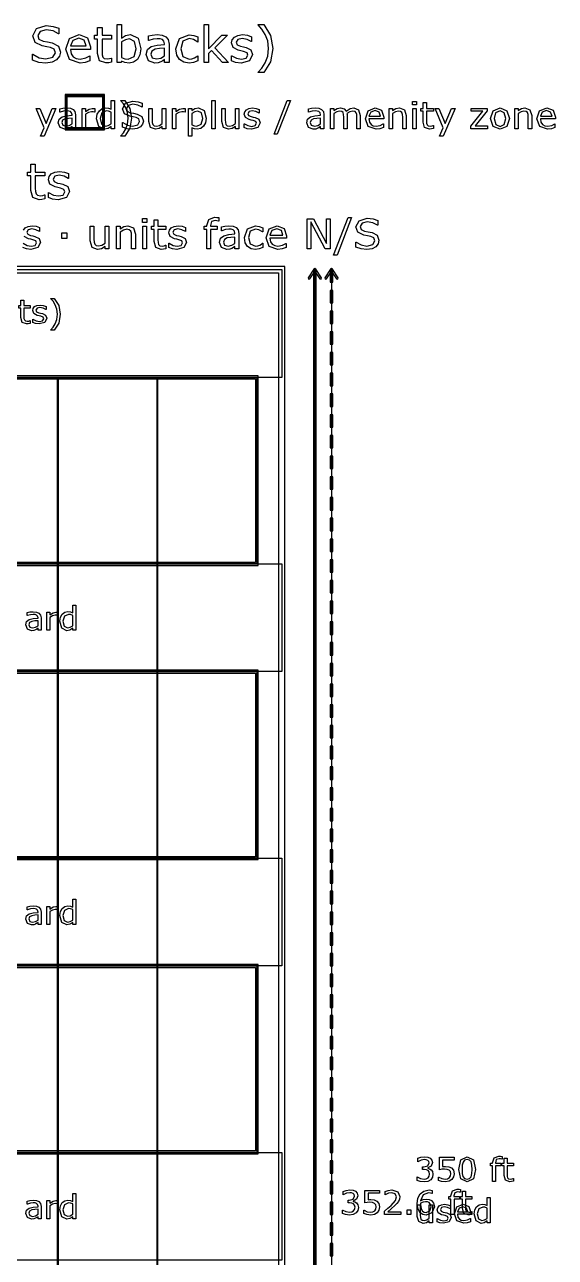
# Model space of a CAD drawing. Extents: x -1 to 182, y 89 to 480.
# Drawn here: x 137.6 to 171.4, y 401.6 to 480.3 of the extents above; entities that cross this region are included whole.
import ezdxf

# ---------------------------------------------------------------- set-up
doc = ezdxf.new("R2010")
doc.units = 0
doc.header["$MEASUREMENT"] = 0
doc.layers.add('Layer 1', color=7, linetype='Continuous')

msp = doc.modelspace()

# ---------------------------------------------------------------- linework, layer by layer
at = {"layer": 'Layer 1', "color": 7}
for points in [[(139.865188, 478.496712), (139.801628, 478.230062), (139.626445, 478.00682), (139.336538, 477.851791), (138.939664, 477.79598), (138.490079, 477.842489), (138.085455, 477.980465), (138.085455, 478.364937), (138.107151, 478.364937), (138.511778, 478.140145), (138.942757, 478.06108), (139.38614, 478.16805), (139.545821, 478.453304), (139.469856, 478.679646), (139.241963, 478.792817), (138.989265, 478.843977), (138.702463, 478.895137), (138.246676, 479.116828), (138.099398, 479.527655), (138.344344, 480.002044), (138.966011, 480.188079), (139.412495, 480.14157), (139.772164, 480.026849), (139.772164, 479.664081), (139.750468, 479.664081), (139.403203, 479.848565), (138.964468, 479.922979), (138.567594, 479.82066), (138.418766, 479.557111), (138.49318, 479.330768), (138.755181, 479.205195), (139.037332, 479.152485), (139.347392, 479.088923), (139.734963, 478.882734), (139.865188, 478.496712), (139.865188, 478.496712)], [(143.125452, 477.853341), (142.945617, 477.817684), (142.773535, 477.803733), (142.370459, 477.946359), (142.232484, 478.403695), (142.232484, 479.324567), (142.035594, 479.324567), (142.035594, 479.569513), (142.232484, 479.569513), (142.232484, 480.067156), (142.523938, 480.067156), (142.523938, 479.569513), (143.125452, 479.569513), (143.125452, 479.324567), (142.523938, 479.324567), (142.523938, 478.535469), (142.530129, 478.321529), (142.573537, 478.178902), (142.666553, 478.087435), (142.849489, 478.05953), (142.998317, 478.079683), (143.109936, 478.11534), (143.125441, 478.11534), (143.125452, 477.853341)], [(145.001303, 478.716853), (144.93929, 478.32618), (144.77496, 478.034725), (144.533115, 477.85024), (144.243209, 477.789779), (143.985862, 477.825436), (143.768822, 477.918453), (143.750217, 477.837838), (143.477365, 477.837838), (143.477365, 480.250091), (143.768822, 480.250091), (143.768822, 479.388129), (144.02927, 479.55246), (144.339329, 479.617572), (144.823019, 479.381928), (145.001303, 478.716853), (145.001303, 478.716853)], [(150.588552, 477.837838), (150.204079, 477.837838), (149.509548, 478.59593), (149.320414, 478.416097), (149.320414, 477.837838), (149.02896, 477.837838), (149.02896, 480.250091), (149.320414, 480.250091), (149.320414, 478.7029), (150.162222, 479.569513), (150.52964, 479.569513), (149.725038, 478.769563), (150.588552, 477.837838)], [(153.424033, 478.724604), (153.272104, 477.885897), (152.845776, 477.199118), (152.490758, 477.199118), (152.490758, 477.21462), (152.729502, 477.476619), (152.941894, 477.820784), (153.093822, 478.239363), (153.151181, 478.724604), (153.093822, 479.208294), (152.941894, 479.628423), (152.729502, 479.972588), (152.490758, 480.234587), (152.490758, 480.25009), (152.845776, 480.25009), (153.272104, 479.563311), (153.424033, 478.724604), (153.424033, 478.724604)], [(141.78445, 478.673445), (140.508559, 478.673445), (140.556618, 478.394393), (140.688393, 478.200606), (140.879078, 478.088985), (141.124024, 478.051778), (141.479041, 478.121541), (141.73484, 478.261067), (141.750345, 478.261067), (141.750345, 477.943258), (141.449588, 477.839388), (141.127128, 477.79753), (140.454301, 478.030074), (140.212456, 478.693599), (140.44345, 479.367975), (141.054264, 479.617572), (141.593765, 479.412934), (141.784452, 478.831574), (141.78445, 478.673445)], [(141.500745, 478.896687), (141.384474, 479.251703), (141.03876, 479.377277), (140.665139, 479.239301), (140.508559, 478.896687), (141.500745, 478.896687)], [(144.700546, 478.709101), (144.598226, 479.178839), (144.268014, 479.340069), (144.010667, 479.284259), (143.768822, 479.143182), (143.768822, 478.150996), (143.981211, 478.073481), (144.184299, 478.051778), (144.562571, 478.209907), (144.700546, 478.709101), (144.700546, 478.709101)], [(146.801189, 477.837838), (146.511286, 477.837838), (146.511286, 478.022323), (146.405865, 477.947909), (146.278741, 477.873495), (146.11131, 477.814584), (145.889619, 477.789779), (145.492744, 477.944808), (145.329965, 478.340132), (145.413679, 478.657942), (145.655526, 478.850178), (146.035346, 478.944746), (146.511286, 478.981953), (146.511286, 479.026911), (146.475628, 479.191242), (146.376409, 479.293561), (146.227581, 479.34162), (146.046199, 479.354023), (145.7904, 479.323017), (145.498946, 479.2362), (145.483442, 479.2362), (145.483442, 479.532306), (145.72994, 479.583466), (146.04775, 479.611371), (146.365559, 479.580365), (146.601202, 479.478046), (146.75003, 479.293561), (146.801189, 479.012959), (146.801189, 477.837838)], [(148.642936, 477.946358), (148.365433, 477.837838), (148.087931, 477.799081), (147.743766, 477.853341), (147.475566, 478.020772), (147.300383, 478.302925), (147.238373, 478.70135), (147.470915, 479.367975), (148.087931, 479.609821), (148.379387, 479.567963), (148.642936, 479.465644), (148.642936, 479.141633), (148.627431, 479.141633), (148.351479, 479.301313), (148.075527, 479.357123), (147.683304, 479.189692), (147.540678, 478.70135), (147.680203, 478.21921), (148.075527, 478.051778), (148.255361, 478.075032), (148.419691, 478.135494), (148.539063, 478.203707), (148.627431, 478.267269), (148.642936, 478.267269), (148.642936, 477.946358)], [(152.13264, 478.337032), (151.935753, 477.947909), (151.400904, 477.79598), (151.047437, 477.840939), (150.779237, 477.941707), (150.779237, 478.268819), (150.794742, 478.268819), (151.1017, 478.102938), (151.425711, 478.042476), (151.726468, 478.104488), (151.834987, 478.299825), (151.776077, 478.454854), (151.549735, 478.544771), (151.386953, 478.577327), (151.20557, 478.617634), (150.881559, 478.794367), (150.786992, 479.082722), (150.8304, 479.28426), (150.965273, 479.453241), (151.185417, 479.567963), (151.486171, 479.611371), (151.799332, 479.572614), (152.064431, 479.481146), (152.064431, 479.169538), (152.048926, 479.169538), (151.777625, 479.307514), (151.464465, 479.364875), (151.194714, 479.302863), (151.084645, 479.121479), (151.151307, 478.960249), (151.362145, 478.871882), (151.54198, 478.834675), (151.70941, 478.800569), (152.022571, 478.640889), (152.13264, 478.337032), (152.13264, 478.337032)], [(146.511286, 478.264168), (146.511286, 478.746309), (146.196578, 478.723054), (145.911323, 478.678096), (145.708234, 478.566475), (145.630722, 478.360286), (145.720638, 478.135494), (145.995039, 478.06108), (146.275643, 478.119991), (146.511286, 478.264168), (146.511286, 478.264168)], [(140.162844, 475.78732), (140.162844, 473.538364), (142.676383, 473.538364), (142.676383, 475.78732), (140.162844, 475.78732)], [(140.22899, 475.721174), (142.610237, 475.721174), (142.610237, 473.60451), (140.22899, 473.60451), (140.22899, 475.721174)], [(140.295136, 475.655028), (142.544091, 475.655028), (142.544091, 473.670656), (140.295136, 473.670656), (140.295136, 475.655028)], [(143.317817, 473.60451), (143.099223, 473.60451), (143.099223, 473.740548), (142.902726, 473.613812), (142.680645, 473.568466), (142.310901, 473.747524), (142.174863, 474.244005), (142.221371, 474.538173), (142.349271, 474.757927), (142.532981, 474.892802), (142.751572, 474.939311), (142.932957, 474.917218), (143.099223, 474.850943), (143.099223, 475.413699), (143.317817, 475.413699), (143.317817, 473.60451)], [(144.403795, 474.269585), (144.289847, 473.640554), (143.970101, 473.12547), (143.703838, 473.12547), (143.703838, 473.137098), (143.882897, 473.333598), (144.042189, 473.591721), (144.156135, 473.905655), (144.199156, 474.269586), (144.156135, 474.632354), (144.042189, 474.947451), (143.882897, 475.205574), (143.703838, 475.402074), (143.703838, 475.413702), (143.970101, 475.413702), (144.289847, 474.898618), (144.403795, 474.269587), (144.403795, 474.269585)], [(145.159174, 474.098665), (145.111501, 473.898678), (144.980115, 473.731246), (144.762686, 473.614975), (144.46503, 473.573117), (144.127843, 473.607998), (143.824374, 473.71148), (143.824374, 473.999834), (143.840646, 473.999834), (144.144115, 473.83124), (144.46735, 473.771942), (144.799889, 473.852169), (144.91965, 474.066109), (144.862674, 474.235866), (144.691756, 474.320744), (144.502233, 474.359114), (144.28713, 474.397484), (143.945291, 474.563752), (143.834833, 474.871873), (144.018541, 475.227665), (144.484792, 475.367191), (144.819656, 475.332309), (145.089406, 475.246268), (145.089406, 474.974192), (145.073134, 474.974192), (144.812687, 475.112556), (144.483638, 475.168366), (144.185982, 475.091627), (144.07436, 474.893965), (144.130171, 474.724208), (144.326669, 474.630028), (144.538285, 474.590495), (144.77083, 474.542824), (145.061509, 474.388182), (145.159177, 474.098665), (145.159174, 474.098665)], [(149.739122, 473.60451), (149.520531, 473.60451), (149.520531, 475.4137), (149.739122, 475.4137), (149.739122, 473.60451)], [(154.541147, 475.4137), (153.707478, 473.251044), (153.506329, 473.251044), (154.336508, 475.4137), (154.541147, 475.4137)], [(162.581345, 475.120695), (162.334847, 475.120695), (162.334847, 475.347425), (162.581345, 475.347425), (162.581345, 475.120695)], [(139.578513, 474.903266), (138.820422, 473.12547), (138.586715, 473.12547), (138.82856, 473.667297), (138.31115, 474.903266), (138.548346, 474.903266), (138.947157, 473.940536), (139.349458, 474.903266), (139.578513, 474.903266)], [(140.827273, 473.60451), (140.609844, 473.60451), (140.609844, 473.742873), (140.530779, 473.687063), (140.435436, 473.631252), (140.309862, 473.587069), (140.143596, 473.568466), (139.84594, 473.684738), (139.723853, 473.981231), (139.786639, 474.219588), (139.968024, 474.363766), (140.25289, 474.434691), (140.609844, 474.462597), (140.609844, 474.496315), (140.583103, 474.619564), (140.508689, 474.696303), (140.397066, 474.732347), (140.261028, 474.74165), (140.069182, 474.718396), (139.850589, 474.653283), (139.838973, 474.653283), (139.838973, 474.875363), (140.023846, 474.913732), (140.262203, 474.934661), (140.500561, 474.911407), (140.677294, 474.834667), (140.788914, 474.696304), (140.827284, 474.485852), (140.827273, 473.60451)], [(142.058592, 474.664909), (142.046977, 474.664909), (141.951634, 474.681186), (141.843502, 474.686999), (141.648166, 474.641653), (141.466781, 474.526544), (141.466781, 473.60451), (141.24819, 473.60451), (141.24819, 474.903266), (141.466781, 474.903266), (141.466781, 474.711418), (141.695838, 474.859083), (141.899313, 474.903266), (141.981866, 474.899779), (142.058605, 474.889315), (142.058592, 474.664909)], [(143.099223, 473.924257), (143.099223, 474.66956), (142.941095, 474.724208), (142.788778, 474.739323), (142.50275, 474.611424), (142.400431, 474.248656), (142.479496, 473.896352), (142.732969, 473.776593), (142.921328, 473.817288), (143.099223, 473.924258), (143.099223, 473.924257)], [(146.588155, 473.60451), (146.369565, 473.60451), (146.369565, 473.748687), (146.157948, 473.614975), (145.934707, 473.568466), (145.616122, 473.692876), (145.502177, 474.060295), (145.502177, 474.903266), (145.720767, 474.903266), (145.720767, 474.163778), (145.730081, 473.994021), (145.769615, 473.874261), (145.851006, 473.799847), (145.996344, 473.776592), (146.181216, 473.820776), (146.369578, 473.933559), (146.369578, 474.903266), (146.588168, 474.903266), (146.588155, 473.60451)], [(147.828774, 474.664909), (147.817159, 474.664909), (147.721817, 474.681186), (147.613681, 474.686999), (147.418345, 474.641653), (147.236963, 474.526544), (147.236963, 473.60451), (147.01837, 473.60451), (147.01837, 474.903266), (147.236963, 474.903266), (147.236963, 474.711418), (147.466018, 474.859083), (147.669493, 474.903266), (147.752045, 474.899779), (147.828785, 474.889315), (147.828774, 474.664909)], [(149.177528, 474.269585), (149.132181, 473.980068), (149.004282, 473.759152), (148.8229, 473.625439), (148.603145, 473.57893), (148.419435, 473.601023), (148.253168, 473.669623), (148.253168, 473.125471), (148.034575, 473.125471), (148.034575, 474.903267), (148.253168, 474.903267), (148.253168, 474.767229), (148.448504, 474.889315), (148.681046, 474.939312), (149.046142, 474.761416), (149.177528, 474.269586), (149.177528, 474.269585)], [(148.951961, 474.263772), (148.871734, 474.614913), (148.625238, 474.731185), (148.435714, 474.69049), (148.253168, 474.583519), (148.253168, 473.847519), (148.41246, 473.790546), (148.564775, 473.77543), (148.849641, 473.898678), (148.951961, 474.263772), (148.951961, 474.263772)], [(151.24833, 473.60451), (151.029739, 473.60451), (151.029739, 473.748687), (150.818123, 473.614975), (150.594881, 473.568466), (150.276297, 473.692876), (150.162351, 474.060295), (150.162351, 474.903266), (150.380942, 474.903266), (150.380942, 474.163778), (150.390255, 473.994021), (150.429786, 473.874261), (150.511178, 473.799847), (150.656516, 473.776592), (150.841388, 473.820776), (151.02975, 473.933559), (151.02975, 474.903266), (151.24834, 474.903266), (151.24833, 473.60451)], [(152.606384, 473.978905), (152.45872, 473.687063), (152.05758, 473.573117), (151.792482, 473.606835), (151.591332, 473.682412), (151.591332, 473.927746), (151.602948, 473.927746), (151.833166, 473.803335), (152.076175, 473.757989), (152.30174, 473.804497), (152.383131, 473.951), (152.338949, 474.067272), (152.169192, 474.134709), (152.047106, 474.159128), (151.911068, 474.189359), (151.668059, 474.321909), (151.597135, 474.538174), (151.629692, 474.689328), (151.730847, 474.816064), (151.895952, 474.902105), (152.12152, 474.934661), (152.35639, 474.905593), (152.555213, 474.836993), (152.555213, 474.603286), (152.543598, 474.603286), (152.340121, 474.706768), (152.105253, 474.749789), (151.90294, 474.70328), (151.820387, 474.567242), (151.870383, 474.446319), (152.028513, 474.380044), (152.16339, 474.352139), (152.288961, 474.326559), (152.523831, 474.206799), (152.606384, 473.978907), (152.606384, 473.978905)], [(156.684036, 473.60451), (156.46661, 473.60451), (156.46661, 473.742873), (156.387545, 473.687063), (156.292202, 473.631252), (156.166629, 473.587069), (156.000359, 473.568466), (155.702703, 473.684738), (155.580617, 473.981231), (155.643405, 474.219588), (155.824787, 474.363766), (156.109653, 474.434691), (156.46661, 474.462597), (156.46661, 474.496315), (156.439866, 474.619564), (156.365452, 474.696303), (156.253832, 474.732347), (156.117794, 474.74165), (155.925945, 474.718396), (155.707355, 474.653283), (155.69574, 474.653283), (155.69574, 474.875363), (155.880612, 474.913732), (156.118969, 474.934661), (156.357327, 474.911407), (156.53406, 474.834667), (156.64568, 474.696304), (156.68405, 474.485852), (156.684036, 473.60451)], [(159.000172, 473.60451), (158.781582, 473.60451), (158.781582, 474.343999), (158.773433, 474.505617), (158.742037, 474.630028), (158.665297, 474.705604), (158.521121, 474.731184), (158.337413, 474.684675), (158.153702, 474.568403), (158.159523, 474.505617), (158.161905, 474.435854), (158.161905, 473.60451), (157.943314, 473.60451), (157.943314, 474.343999), (157.935165, 474.506779), (157.903772, 474.63119), (157.827032, 474.705604), (157.682856, 474.731184), (157.502632, 474.687001), (157.323573, 474.574217), (157.323573, 473.60451), (157.104983, 473.60451), (157.104983, 474.903266), (157.323573, 474.903266), (157.323573, 474.759089), (157.527051, 474.891639), (157.74448, 474.939311), (157.968883, 474.8835), (158.107247, 474.728859), (158.349092, 474.889314), (158.582798, 474.939311), (158.897895, 474.809086), (159.000215, 474.447481), (159.000172, 473.60451)], [(160.508219, 474.231215), (159.551301, 474.231215), (159.587345, 474.021926), (159.686175, 473.876586), (159.82919, 473.79287), (160.012901, 473.764965), (160.279161, 473.817287), (160.47101, 473.921932), (160.482626, 473.921932), (160.482626, 473.683575), (160.257058, 473.605673), (160.015211, 473.574279), (159.510593, 473.748687), (159.329208, 474.24633), (159.502454, 474.752113), (159.960564, 474.939311), (160.36519, 474.785832), (160.508205, 474.349813), (160.508219, 474.231215)], [(160.295441, 474.398647), (160.208237, 474.664909), (159.948951, 474.759089), (159.668734, 474.655607), (159.551301, 474.398647), (160.295441, 474.398647)], [(161.925571, 473.60451), (161.706981, 473.60451), (161.706981, 474.343999), (161.69653, 474.51143), (161.65816, 474.634678), (161.574443, 474.706767), (161.432592, 474.731185), (161.245394, 474.687002), (161.058197, 474.574218), (161.058197, 473.60451), (160.839606, 473.60451), (160.839606, 474.903266), (161.058197, 474.903266), (161.058197, 474.759089), (161.26981, 474.891639), (161.494216, 474.939311), (161.815126, 474.812574), (161.925584, 474.447481), (161.925571, 473.60451)], [(162.567391, 473.60451), (162.348801, 473.60451), (162.348801, 474.903266), (162.567391, 474.903266), (162.567391, 473.60451)], [(163.674298, 473.616138), (163.539424, 473.589396), (163.410363, 473.578932), (163.108056, 473.685902), (163.004572, 474.028904), (163.004572, 474.719558), (162.856909, 474.719558), (162.856909, 474.903268), (163.004572, 474.903268), (163.004572, 475.2765), (163.223166, 475.2765), (163.223166, 474.903268), (163.674298, 474.903268), (163.674298, 474.719558), (163.223166, 474.719558), (163.223166, 474.127735), (163.227822, 473.96728), (163.260379, 473.86031), (163.330142, 473.791709), (163.467344, 473.770781), (163.578964, 473.785896), (163.66268, 473.812639), (163.674296, 473.812639), (163.674298, 473.616138)], [(165.049796, 474.903268), (164.291703, 473.125471), (164.057996, 473.125471), (164.299841, 473.667298), (163.782433, 474.903268), (164.019627, 474.903268), (164.418438, 473.940537), (164.820739, 474.903268), (165.049796, 474.903268)], [(167.114782, 473.60451), (166.066012, 473.60451), (166.066012, 473.766128), (166.822942, 474.72072), (166.082289, 474.72072), (166.082289, 474.903266), (167.095018, 474.903266), (167.095018, 474.747462), (166.334598, 473.789382), (167.114782, 473.789382), (167.114782, 473.60451)], [(168.517022, 474.253307), (168.35424, 473.752175), (167.91822, 473.568466), (167.479877, 473.752175), (167.31826, 474.253307), (167.479877, 474.754438), (167.91822, 474.939311), (168.35424, 474.754438), (168.517022, 474.253307), (168.517022, 474.253307)], [(168.291454, 474.253307), (168.192622, 474.627702), (167.91822, 474.75095), (167.641495, 474.627702), (167.543825, 474.253307), (167.642657, 473.8824), (167.91822, 473.756826), (168.19146, 473.881237), (168.291454, 474.253307), (168.291454, 474.253307)], [(169.941351, 473.60451), (169.722761, 473.60451), (169.722761, 474.343999), (169.71231, 474.51143), (169.67394, 474.634678), (169.590223, 474.706767), (169.448372, 474.731185), (169.261175, 474.687002), (169.073977, 474.574218), (169.073977, 473.60451), (168.855386, 473.60451), (168.855386, 474.903266), (169.073977, 474.903266), (169.073977, 474.759089), (169.28559, 474.891639), (169.509996, 474.939311), (169.830906, 474.812574), (169.941365, 474.447481), (169.941351, 473.60451)], [(171.449398, 474.231215), (170.49248, 474.231215), (170.528525, 474.021926), (170.627354, 473.876586), (170.770369, 473.79287), (170.954077, 473.764965), (171.22034, 473.817287), (171.412189, 473.921932), (171.423831, 473.921932), (171.423831, 473.683575), (171.198263, 473.605673), (170.956416, 473.574279), (170.451798, 473.748687), (170.270413, 474.24633), (170.44366, 474.752113), (170.901769, 474.939311), (171.306396, 474.785832), (171.449411, 474.349813), (171.449398, 474.231215)], [(171.23662, 474.398647), (171.149416, 474.664909), (170.89013, 474.759089), (170.609913, 474.655607), (170.49248, 474.398647), (171.23662, 474.398647)], [(140.609844, 473.924257), (140.609844, 474.285863), (140.373812, 474.268422), (140.159873, 474.234703), (140.007558, 474.150987), (139.949421, 473.996346), (140.016858, 473.827751), (140.222659, 473.771941), (140.43311, 473.816124), (140.609844, 473.924257), (140.609844, 473.924257)], [(156.46661, 473.924257), (156.46661, 474.285863), (156.230578, 474.268422), (156.016636, 474.234703), (155.864321, 474.150987), (155.806184, 473.996346), (155.873621, 473.827751), (156.079425, 473.771941), (156.289877, 473.816124), (156.46661, 473.924257), (156.46661, 473.924257)], [(138.861633, 469.122101), (138.681799, 469.086444), (138.509716, 469.072493), (138.106643, 469.215119), (137.968665, 469.672455), (137.968665, 470.593328), (137.771779, 470.593328), (137.771779, 470.838274), (137.968665, 470.838274), (137.968665, 471.335917), (138.260119, 471.335917), (138.260119, 470.838274), (138.861633, 470.838274), (138.861633, 470.593328), (138.260119, 470.593328), (138.260119, 469.80423), (138.266311, 469.59029), (138.309718, 469.447663), (138.402738, 469.356196), (138.58567, 469.328291), (138.734498, 469.348444), (138.84612, 469.384101), (138.861625, 469.384101), (138.861633, 469.122101)], [(140.450681, 469.605792), (140.253795, 469.216669), (139.718945, 469.06474), (139.365478, 469.109699), (139.097279, 469.210467), (139.097279, 469.537579), (139.112783, 469.537579), (139.419742, 469.371698), (139.743753, 469.311236), (140.044507, 469.373248), (140.153028, 469.568585), (140.094116, 469.723614), (139.867776, 469.813531), (139.704994, 469.846087), (139.523609, 469.886394), (139.199598, 470.063127), (139.105031, 470.351482), (139.148441, 470.553019), (139.283315, 470.722001), (139.503456, 470.836723), (139.804213, 470.880131), (140.11737, 470.841374), (140.382472, 470.749907), (140.382472, 470.438298), (140.366967, 470.438298), (140.095667, 470.576274), (139.782509, 470.633634), (139.512759, 470.571623), (139.402687, 470.390239), (139.469351, 470.229009), (139.680189, 470.140642), (139.860024, 470.103435), (140.027454, 470.069329), (140.340612, 469.909649), (140.450684, 469.605792), (140.450681, 469.605792)], [(145.375955, 467.616253), (145.102072, 467.616253), (145.102072, 467.868175), (145.375955, 467.868175), (145.375955, 467.616253)], [(146.590351, 465.944523), (146.440489, 465.914809), (146.297087, 465.90318), (145.961191, 466.022036), (145.846211, 466.403149), (145.846211, 467.170543), (145.682138, 467.170543), (145.682138, 467.374665), (145.846211, 467.374665), (145.846211, 467.789368), (146.089091, 467.789368), (146.089091, 467.374665), (146.590351, 467.374665), (146.590351, 467.170543), (146.089091, 467.170543), (146.089091, 466.512961), (146.09425, 466.334678), (146.130424, 466.215822), (146.207939, 466.1396), (146.360384, 466.116345), (146.484407, 466.133141), (146.577424, 466.162855), (146.590335, 466.162855), (146.590351, 465.944523)], [(149.968692, 467.706687), (149.955781, 467.706687), (149.851136, 467.729941), (149.737447, 467.74286), (149.51007, 467.673097), (149.440307, 467.423759), (149.440307, 467.374666), (149.878266, 467.374666), (149.878266, 467.170545), (149.448059, 467.170545), (149.448059, 465.931603), (149.20518, 465.931603), (149.20518, 467.170544), (149.041107, 467.170544), (149.041107, 467.374666), (149.20518, 467.374666), (149.20518, 467.422466), (149.333079, 467.816498), (149.702564, 467.954733), (149.848551, 467.94698), (149.968698, 467.928894), (149.968692, 467.706687)], [(157.083237, 465.931603), (156.766719, 465.931603), (155.854632, 467.652426), (155.854632, 465.931603), (155.615629, 465.931603), (155.615629, 467.855256), (156.012244, 467.855256), (156.844234, 466.284294), (156.844234, 467.855256), (157.083237, 467.855256), (157.083237, 465.931603)], [(158.447493, 467.941814), (157.521196, 465.538863), (157.297694, 465.538863), (158.220118, 467.941814), (158.447493, 467.941814)], [(160.194153, 466.480664), (160.141186, 466.258456), (159.9952, 466.072421), (159.753615, 465.94323), (159.422886, 465.896721), (159.048231, 465.935479), (158.711044, 466.050459), (158.711044, 466.370852), (158.729141, 466.370852), (159.066331, 466.183525), (159.425481, 466.117638), (159.794969, 466.20678), (159.928033, 466.444491), (159.864732, 466.63311), (159.674819, 466.727419), (159.46424, 466.770052), (159.225234, 466.812685), (158.845415, 466.997428), (158.722683, 467.339784), (158.926806, 467.735108), (159.44486, 467.890137), (159.816929, 467.85138), (160.116654, 467.755779), (160.116654, 467.453472), (160.098557, 467.453472), (159.809169, 467.607209), (159.443558, 467.669221), (159.112829, 467.583955), (158.988806, 467.36433), (159.050819, 467.175711), (159.26915, 467.071067), (159.504277, 467.027142), (159.762658, 466.974174), (160.085637, 466.80235), (160.194156, 466.480664), (160.194153, 466.480664)], [(137.481092, 466.290754), (137.736888, 466.152519), (138.006898, 466.102135), (138.257529, 466.153811), (138.347961, 466.316592), (138.29887, 466.445783), (138.110252, 466.520714), (137.9746, 466.547844), (137.823446, 466.581433), (137.553439, 466.728711)], [(137.510804, 467.136954), (137.623202, 467.277772), (137.806653, 467.373374), (138.057282, 467.409547), (138.318248, 467.377249), (138.539165, 467.301027), (138.539165, 467.041353), (138.526253, 467.041353), (138.300169, 467.156333), (138.039203, 467.204133), (137.814411, 467.152457), (137.722685, 467.001304), (137.778237, 466.866945), (137.953939, 466.793306), (138.103798, 466.7623), (138.243326, 466.733879), (138.504292, 466.600812), (138.596015, 466.347598), (138.596015, 466.347598)], [(140.270331, 466.591769), (139.961565, 466.591769), (139.961565, 466.957379), (140.270331, 466.957379), (140.270331, 466.591769)], [(142.962669, 465.931603), (142.71979, 465.931603), (142.71979, 466.0918), (142.484663, 465.94323), (142.236617, 465.891554), (141.882634, 466.029788), (141.756025, 466.438032), (141.756025, 467.374666), (141.998905, 467.374666), (141.998905, 466.553011), (142.00925, 466.364393), (142.053173, 466.231326), (142.143608, 466.148644), (142.305096, 466.122805), (142.51051, 466.171897), (142.719798, 466.297213), (142.719798, 467.374665), (142.962677, 467.374665), (142.962669, 465.931603)], [(144.64732, 465.931603), (144.40444, 465.931603), (144.40444, 466.753257), (144.392825, 466.939292), (144.350193, 467.076235), (144.257176, 467.156333), (144.099564, 467.183463), (143.891565, 467.13437), (143.683568, 467.009055), (143.683568, 465.931603), (143.440689, 465.931603), (143.440689, 467.374666), (143.683568, 467.374666), (143.683568, 467.214469), (143.918695, 467.361746), (144.168036, 467.414715), (144.524601, 467.273897), (144.647333, 466.868237), (144.64732, 465.931603)], [(145.360453, 465.931603), (145.117574, 465.931603), (145.117574, 467.374666), (145.360453, 467.374666), (145.360453, 465.931603)], [(147.914557, 466.347598), (147.750484, 466.023329), (147.304776, 465.896722), (147.010221, 465.934187), (146.786722, 466.018161), (146.786722, 466.290754), (146.799634, 466.290754), (147.055432, 466.15252), (147.325442, 466.102135), (147.576071, 466.153812), (147.666505, 466.316592), (147.617412, 466.445783), (147.428793, 466.520714), (147.293144, 466.547844), (147.141991, 466.581434), (146.871981, 466.728711), (146.793175, 466.969006), (146.829349, 467.136955), (146.941744, 467.277773), (147.125195, 467.373374), (147.375827, 467.409548), (147.636793, 467.37725), (147.857709, 467.301027), (147.857709, 467.041354), (147.844797, 467.041354), (147.618714, 467.156333), (147.357748, 467.204134), (147.132955, 467.152458), (147.04123, 467.001304), (147.096782, 466.866946), (147.272481, 466.793307), (147.422343, 466.762301), (147.561868, 466.733879), (147.822834, 466.600813), (147.91456, 466.347598), (147.914557, 466.347598)], [(151.243808, 465.931603), (151.00222, 465.931603), (151.00222, 466.08534), (150.91437, 466.023329), (150.808434, 465.961317), (150.668909, 465.912224), (150.484166, 465.891553), (150.153437, 466.020743), (150.017786, 466.35018), (150.087548, 466.615022), (150.289087, 466.775218), (150.605605, 466.854025), (151.00222, 466.885031), (151.00222, 466.922496), (150.972507, 467.059438), (150.889825, 467.144704), (150.765802, 467.184754), (150.614648, 467.195088), (150.401484, 467.169249), (150.158605, 467.096902), (150.145693, 467.096902), (150.145693, 467.343657), (150.351107, 467.38629), (150.615947, 467.409544), (150.880789, 467.383705), (151.07716, 467.298439), (151.201184, 467.144702), (151.243816, 466.910866), (151.243808, 465.931603)], [(151.00222, 466.286878), (151.00222, 466.688662), (150.739962, 466.669284), (150.50225, 466.631818), (150.333013, 466.538801), (150.268417, 466.366977), (150.343347, 466.17965), (150.572016, 466.117638), (150.805852, 466.166731), (151.00222, 466.286878), (151.00222, 466.286878)], [(152.778596, 466.022037), (152.547345, 465.931603), (152.316091, 465.899305), (152.029289, 465.944522), (151.805787, 466.084048), (151.659801, 466.319176), (151.608125, 466.651197), (151.801911, 467.206717), (152.316091, 467.408255), (152.558971, 467.373374), (152.778596, 467.288108), (152.778596, 467.018099), (152.765684, 467.018099), (152.535724, 467.151165), (152.305765, 467.197674), (151.978912, 467.058148), (151.860056, 466.651197), (151.976327, 466.249413), (152.305765, 466.109886), (152.455627, 466.129264), (152.59257, 466.179649), (152.692045, 466.236493), (152.765684, 466.289461), (152.778596, 466.289461), (152.778596, 466.022037)], [(154.297881, 466.627942), (153.234639, 466.627942), (153.274689, 466.395398), (153.384501, 466.23391), (153.543407, 466.140892), (153.747528, 466.109886), (154.043374, 466.168022), (154.25654, 466.284294), (154.269452, 466.284294), (154.269452, 466.019453), (154.01882, 465.932895), (153.750105, 465.898013), (153.189414, 466.0918), (152.987878, 466.644737), (153.180373, 467.206717), (153.689383, 467.414715), (154.138968, 467.244183), (154.297874, 466.759717), (154.297881, 466.627942)], [(154.061461, 466.813977), (153.964568, 467.109824), (153.676474, 467.214469), (153.365123, 467.099489), (153.234639, 466.813977), (154.061461, 466.813977)], [(138.596015, 466.347598), (138.431945, 466.023329), (137.986236, 465.896721), (137.691681, 465.934187), (137.46818, 466.018161)], [(94.720714, 464.608688), (153.987306, 464.608688), (153.987306, 457.72953), (94.720714, 457.72953), (94.720714, 464.608688)], [(94.919151, 464.410251), (153.788869, 464.410251), (153.788869, 345.480192), (94.919151, 345.480192), (94.919151, 464.410251)], [(156.046092, 464.647445), (155.675573, 464.091408), (155.695205, 463.99529), (155.791323, 464.014411), (156.10397, 464.483115), (156.416612, 464.01441), (156.51273, 463.995288), (156.532362, 464.091406), (156.161842, 464.647444), (156.103965, 464.6785), (156.046087, 464.647444), (156.046092, 464.647445)], [(156.10397, 464.608688), (156.10397, 345.281755)], [(157.104424, 464.647445), (156.733905, 464.091408), (156.753537, 463.99529), (156.849655, 464.014411), (157.162302, 464.483115), (157.474944, 464.01441), (157.571062, 463.995288), (157.590694, 464.091406), (157.220174, 464.647444), (157.162297, 464.6785), (157.104419, 464.647444), (157.104424, 464.647445)], [(157.069801, 464.608688), (157.069801, 463.814939), (157.254803, 463.814939), (157.254803, 464.608688), (157.069801, 464.608688)], [(157.162302, 464.608688), (157.162302, 351.89633)], [(139.858471, 461.760287), (139.757186, 461.201148), (139.472965, 460.743296), (139.236288, 460.743296), (139.236288, 460.75363), (139.39545, 460.928296), (139.537045, 461.157739), (139.63833, 461.436792), (139.67657, 461.760286), (139.63833, 462.082746), (139.537045, 462.362832), (139.39545, 462.592275), (139.236288, 462.766942), (139.236288, 462.777276), (139.472965, 462.777276), (139.757186, 462.319424), (139.858471, 461.760285), (139.858471, 461.760287)], [(157.069801, 463.285773), (157.069801, 462.492024), (157.254803, 462.492024), (157.254803, 463.285773), (157.069801, 463.285773)], [(137.938177, 461.179444), (137.818287, 461.155674), (137.703566, 461.146372), (137.434848, 461.241456), (137.342866, 461.546346), (137.342866, 462.160262), (137.211606, 462.160262), (137.211606, 462.323559), (137.342866, 462.323559), (137.342866, 462.655321), (137.537168, 462.655321), (137.537168, 462.323559), (137.938177, 462.323559), (137.938177, 462.160262), (137.537168, 462.160262), (137.537168, 461.634196), (137.541295, 461.49157), (137.570232, 461.396485), (137.632245, 461.335507), (137.7542, 461.316904), (137.853418, 461.33034), (137.927832, 461.35411), (137.938177, 461.35411), (137.938177, 461.179444)], [(138.997541, 461.501905), (138.866284, 461.24249), (138.509716, 461.141204), (138.274074, 461.171176), (138.095274, 461.238355), (138.095274, 461.45643), (138.105619, 461.45643), (138.310258, 461.345842), (138.526263, 461.305535), (138.72677, 461.346876), (138.799115, 461.4771), (138.759843, 461.580453), (138.608946, 461.640397), (138.500427, 461.662101), (138.379505, 461.688973), (138.163496, 461.806795), (138.100452, 461.999031), (138.129389, 462.13339), (138.219307, 462.246044), (138.366066, 462.322525), (138.566573, 462.351464), (138.775345, 462.325625), (138.952078, 462.264647), (138.952078, 462.056908), (138.941733, 462.056908), (138.760864, 462.148892), (138.552092, 462.187132), (138.372258, 462.145791), (138.298878, 462.024868), (138.34332, 461.917381), (138.48388, 461.85847), (138.603768, 461.833666), (138.71539, 461.810928), (138.924162, 461.704474), (138.997541, 461.501903), (138.997541, 461.501905)], [(157.069801, 461.962858), (157.069801, 461.169109), (157.254803, 461.169109), (157.254803, 461.962858), (157.069801, 461.962858)], [(157.069801, 460.639943), (157.069801, 459.846194), (157.254803, 459.846194), (157.254803, 460.639943), (157.069801, 460.639943)], [(157.069801, 459.317028), (157.069801, 458.523279), (157.254803, 458.523279), (157.254803, 459.317028), (157.069801, 459.317028)], [(139.699824, 457.72953), (139.699824, 351.89633)], [(146.049816, 457.72953), (146.049816, 351.89633)], [(157.069801, 457.994113), (157.069801, 457.200364), (157.254803, 457.200364), (157.254803, 457.994113), (157.069801, 457.994113)], [(157.069801, 456.671198), (157.069801, 455.877449), (157.254803, 455.877449), (157.254803, 456.671198), (157.069801, 456.671198)], [(157.069801, 455.348283), (157.069801, 454.554534), (157.254803, 454.554534), (157.254803, 455.348283), (157.069801, 455.348283)], [(157.069801, 454.025368), (157.069801, 453.231619), (157.254803, 453.231619), (157.254803, 454.025368), (157.069801, 454.025368)], [(157.069801, 452.702453), (157.069801, 451.908704), (157.254803, 451.908704), (157.254803, 452.702453), (157.069801, 452.702453)], [(157.069801, 451.379538), (157.069801, 450.585789), (157.254803, 450.585789), (157.254803, 451.379538), (157.069801, 451.379538)], [(157.069801, 450.056623), (157.069801, 449.262874), (157.254803, 449.262874), (157.254803, 450.056623), (157.069801, 450.056623)], [(157.069801, 448.733708), (157.069801, 447.939959), (157.254803, 447.939959), (157.254803, 448.733708), (157.069801, 448.733708)], [(157.069801, 447.410793), (157.069801, 446.617044), (157.254803, 446.617044), (157.254803, 447.410793), (157.069801, 447.410793)], [(94.720714, 445.823295), (153.987306, 445.823295), (153.987306, 438.944137), (94.720714, 438.944137), (94.720714, 445.823295)], [(157.069801, 446.087878), (157.069801, 445.294129), (157.254803, 445.294129), (157.254803, 446.087878), (157.069801, 446.087878)], [(157.069801, 444.764963), (157.069801, 443.971214), (157.254803, 443.971214), (157.254803, 444.764963), (157.069801, 444.764963)], [(140.843423, 441.589967), (140.649119, 441.589967), (140.649119, 441.710889), (140.474452, 441.598235), (140.277049, 441.557929), (139.948386, 441.717091), (139.827464, 442.158408), (139.868805, 442.41989), (139.982494, 442.615226), (140.145792, 442.735117), (140.340094, 442.776458), (140.501325, 442.756826), (140.649119, 442.697914), (140.649119, 443.198142), (140.843423, 443.198142), (140.843423, 441.589967)], [(157.069801, 443.442048), (157.069801, 442.648299), (157.254803, 442.648299), (157.254803, 443.442048), (157.069801, 443.442048)], [(138.629607, 441.589967), (138.436337, 441.589967), (138.436337, 441.712956), (138.366056, 441.663346), (138.281307, 441.613737), (138.169688, 441.574465), (138.021892, 441.557929), (137.757309, 441.66128), (137.64879, 441.924831), (137.704598, 442.136704), (137.86583, 442.26486), (138.119044, 442.327905), (138.436337, 442.352696), (138.436337, 442.382668), (138.412577, 442.492224), (138.346432, 442.560436), (138.247213, 442.592475), (138.126288, 442.60073), (137.955756, 442.580066), (137.761455, 442.522188), (137.751109, 442.522188), (137.751109, 442.719591), (137.915439, 442.753698), (138.127312, 442.772298), (138.339185, 442.751635), (138.496281, 442.68342), (138.5955, 442.560431), (138.629607, 442.373363), (138.629607, 441.589967)], [(139.724113, 442.532544), (139.713768, 442.532544), (139.629019, 442.547017), (139.532901, 442.552176), (139.359269, 442.511869), (139.19804, 442.40955), (139.19804, 441.589967), (139.003735, 441.589967), (139.003735, 442.744417), (139.19804, 442.744417), (139.19804, 442.573885), (139.401644, 442.705142), (139.582511, 442.744417), (139.65589, 442.741321), (139.724105, 442.732008), (139.724113, 442.532544)], [(140.649119, 441.874187), (140.649119, 442.536679), (140.508559, 442.585254), (140.373167, 442.598695), (140.118918, 442.485006), (140.027968, 442.162546), (140.098249, 441.849388), (140.323557, 441.742936), (140.490988, 441.779107), (140.649119, 441.874193), (140.649119, 441.874187)], [(138.436337, 441.874187), (138.436337, 442.195613), (138.226531, 442.180109), (138.036362, 442.150137), (137.900969, 442.075723), (137.849293, 441.938264), (137.909237, 441.788402), (138.092173, 441.738792), (138.279241, 441.778067), (138.436337, 441.874185), (138.436337, 441.874187)], [(157.069801, 442.119133), (157.069801, 441.325384), (157.254803, 441.325384), (157.254803, 442.119133), (157.069801, 442.119133)], [(157.069801, 440.796218), (157.069801, 440.002469), (157.254803, 440.002469), (157.254803, 440.796218), (157.069801, 440.796218)], [(157.069801, 439.473303), (157.069801, 438.679554), (157.254803, 438.679554), (157.254803, 439.473303), (157.069801, 439.473303)], [(96.215711, 439.036638), (96.215711, 426.945401), (152.492309, 426.945401), (152.492309, 439.036638), (96.215711, 439.036638)], [(157.069801, 438.150388), (157.069801, 437.356639), (157.254803, 437.356639), (157.254803, 438.150388), (157.069801, 438.150388)], [(157.069801, 436.827473), (157.069801, 436.033724), (157.254803, 436.033724), (157.254803, 436.827473), (157.069801, 436.827473)], [(157.069801, 435.504558), (157.069801, 434.710809), (157.254803, 434.710809), (157.254803, 435.504558), (157.069801, 435.504558)], [(157.069801, 434.181643), (157.069801, 433.387894), (157.254803, 433.387894), (157.254803, 434.181643), (157.069801, 434.181643)], [(157.069801, 432.858728), (157.069801, 432.064979), (157.254803, 432.064979), (157.254803, 432.858728), (157.069801, 432.858728)], [(157.069801, 431.535813), (157.069801, 430.742064), (157.254803, 430.742064), (157.254803, 431.535813), (157.069801, 431.535813)], [(157.069801, 430.212898), (157.069801, 429.419149), (157.254803, 429.419149), (157.254803, 430.212898), (157.069801, 430.212898)], [(157.069801, 428.889983), (157.069801, 428.096234), (157.254803, 428.096234), (157.254803, 428.889983), (157.069801, 428.889983)], [(157.069801, 427.567068), (157.069801, 426.773319), (157.254803, 426.773319), (157.254803, 427.567068), (157.069801, 427.567068)], [(94.720714, 427.037902), (153.987306, 427.037902), (153.987306, 420.158744), (94.720714, 420.158744), (94.720714, 427.037902)], [(157.069801, 426.244153), (157.069801, 425.450404), (157.254803, 425.450404), (157.254803, 426.244153), (157.069801, 426.244153)], [(140.843423, 422.804574), (140.649119, 422.804574), (140.649119, 422.925496), (140.474452, 422.812842), (140.277049, 422.772536), (139.948386, 422.931698), (139.827464, 423.373015), (139.868805, 423.634497), (139.982494, 423.829833), (140.145792, 423.949724), (140.340094, 423.991065), (140.501325, 423.971433), (140.649119, 423.912521), (140.649119, 424.412749), (140.843423, 424.412749), (140.843423, 422.804574)], [(157.069801, 424.921238), (157.069801, 424.127489), (157.254803, 424.127489), (157.254803, 424.921238), (157.069801, 424.921238)], [(138.629607, 422.804574), (138.436337, 422.804574), (138.436337, 422.927563), (138.366056, 422.877953), (138.281307, 422.828344), (138.169688, 422.789072), (138.021892, 422.772536), (137.757309, 422.875887), (137.64879, 423.139438), (137.704598, 423.351311), (137.86583, 423.479467), (138.119044, 423.542512), (138.436337, 423.567303), (138.436337, 423.597275), (138.412577, 423.706831), (138.346432, 423.775043), (138.247213, 423.807082), (138.126288, 423.815337), (137.955756, 423.794673), (137.761455, 423.736795), (137.751109, 423.736795), (137.751109, 423.934198), (137.915439, 423.968305), (138.127312, 423.986905), (138.339185, 423.966242), (138.496281, 423.898027), (138.5955, 423.775038), (138.629607, 423.58797), (138.629607, 422.804574)], [(138.436337, 423.088794), (138.436337, 423.41022), (138.226531, 423.394716), (138.036362, 423.364744), (137.900969, 423.29033), (137.849293, 423.152871), (137.909237, 423.003009), (138.092173, 422.953399), (138.279241, 422.992674), (138.436337, 423.088792), (138.436337, 423.088794)], [(139.724113, 423.747151), (139.713768, 423.747151), (139.629019, 423.761624), (139.532901, 423.766783), (139.359269, 423.726476), (139.19804, 423.624157), (139.19804, 422.804574), (139.003735, 422.804574), (139.003735, 423.959024), (139.19804, 423.959024), (139.19804, 423.788492), (139.401644, 423.919749), (139.582511, 423.959024), (139.65589, 423.955928), (139.724105, 423.946615), (139.724113, 423.747151)], [(140.649119, 423.088794), (140.649119, 423.751286), (140.508559, 423.799861), (140.373167, 423.813302), (140.118918, 423.699613), (140.027968, 423.377153), (140.098249, 423.063995), (140.323557, 422.957543), (140.490988, 422.993714), (140.649119, 423.0888), (140.649119, 423.088794)], [(157.069801, 423.598323), (157.069801, 422.804574), (157.254803, 422.804574), (157.254803, 423.598323), (157.069801, 423.598323)], [(157.069801, 422.275408), (157.069801, 421.481659), (157.254803, 421.481659), (157.254803, 422.275408), (157.069801, 422.275408)], [(96.215711, 420.251245), (96.215711, 408.160008), (152.492309, 408.160008), (152.492309, 420.251245), (96.215711, 420.251245)], [(157.069801, 420.952493), (157.069801, 420.158744), (157.254803, 420.158744), (157.254803, 420.952493), (157.069801, 420.952493)], [(157.069801, 419.629578), (157.069801, 418.835829), (157.254803, 418.835829), (157.254803, 419.629578), (157.069801, 419.629578)], [(157.069801, 418.306663), (157.069801, 417.512914), (157.254803, 417.512914), (157.254803, 418.306663), (157.069801, 418.306663)], [(157.069801, 416.983748), (157.069801, 416.189999), (157.254803, 416.189999), (157.254803, 416.983748), (157.069801, 416.983748)], [(157.069801, 415.660833), (157.069801, 414.867084), (157.254803, 414.867084), (157.254803, 415.660833), (157.069801, 415.660833)], [(157.069801, 414.337918), (157.069801, 413.544169), (157.254803, 413.544169), (157.254803, 414.337918), (157.069801, 414.337918)], [(157.069801, 413.015003), (157.069801, 412.221254), (157.254803, 412.221254), (157.254803, 413.015003), (157.069801, 413.015003)], [(157.069801, 411.692088), (157.069801, 410.898339), (157.254803, 410.898339), (157.254803, 411.692088), (157.069801, 411.692088)], [(157.069801, 410.369173), (157.069801, 409.575424), (157.254803, 409.575424), (157.254803, 410.369173), (157.069801, 410.369173)], [(157.069801, 409.046258), (157.069801, 408.252509), (157.254803, 408.252509), (157.254803, 409.046258), (157.069801, 409.046258)], [(94.720714, 408.252509), (153.987306, 408.252509), (153.987306, 401.373351), (94.720714, 401.373351), (94.720714, 408.252509)], [(157.069801, 407.723343), (157.069801, 406.929594), (157.254803, 406.929594), (157.254803, 407.723343), (157.069801, 407.723343)], [(163.526764, 407.141467), (163.608412, 407.029847), (163.64045, 406.856215), (163.60221, 406.662945), (163.494723, 406.509981), (163.31179, 406.402494), (163.082347, 406.36839), (162.830165, 406.399393), (162.62656, 406.465539), (162.62656, 406.681547), (162.642065, 406.681547), (162.84877, 406.58543), (163.078211, 406.54719), (163.216705, 406.568885), (163.33556, 406.632965), (163.405842, 406.733215), (163.429601, 406.871709), (163.40273, 407.008135), (163.330383, 407.093916), (163.217728, 407.137326), (163.075102, 407.149735), (162.982083, 407.149735), (162.982083, 407.321301), (163.05443, 407.321301), (163.304543, 407.386412), (163.398595, 407.57865), (163.374835, 407.6758), (163.308689, 407.745047), (163.213604, 407.782255), (163.098883, 407.7926), (162.890111, 407.757461), (162.681337, 407.658242), (162.670991, 407.658242), (162.670991, 407.874248), (162.866328, 407.940394), (163.10404, 407.9714), (163.302477, 407.950736), (163.457507, 407.88459), (163.570161, 407.7647), (163.608401, 407.60037), (163.517451, 407.376094), (163.304543, 407.256206), (163.304543, 407.241733), (163.418232, 407.206594), (163.526753, 407.14148), (163.526764, 407.141467)], [(164.995406, 406.889287), (164.956131, 406.683614), (164.848645, 406.518249), (164.670879, 406.40663), (164.433167, 406.36839), (164.190288, 406.395261), (163.992885, 406.458306), (163.992885, 406.67638), (164.007358, 406.67638), (164.205795, 406.584395), (164.429037, 406.54719), (164.570631, 406.567853), (164.69362, 406.640201), (164.761835, 406.746653), (164.785594, 406.890314), (164.757689, 407.024675), (164.68224, 407.112524), (164.550983, 407.167301), (164.379417, 407.183837), (164.203718, 407.171428), (164.059026, 407.146637), (164.059026, 407.939354), (164.985066, 407.939354), (164.985066, 407.758485), (164.258495, 407.758485), (164.258495, 407.349209), (164.349445, 407.355401), (164.430061, 407.357517), (164.649167, 407.335822), (164.821768, 407.261408), (164.949924, 407.114646), (164.995401, 406.889338), (164.995406, 406.889287)], [(166.351394, 407.170407), (166.221169, 406.56166), (165.819127, 406.36839), (165.413984, 406.564758), (165.28686, 407.168338), (165.416051, 407.773987), (165.819127, 407.970355), (166.223235, 407.770886), (166.351394, 407.170407), (166.351394, 407.170407)], [(166.079575, 406.701185), (166.128152, 406.897556), (166.141593, 407.170407), (166.128152, 407.443258), (166.078543, 407.639626), (165.979324, 407.759517), (165.819127, 407.799823), (165.657895, 407.759517), (165.557645, 407.63756), (165.509068, 407.438091), (165.496659, 407.168338), (165.508036, 406.898588), (165.55661, 406.704286), (165.652728, 406.581294), (165.819127, 406.538921), (165.980356, 406.579228), (166.079575, 406.701185), (166.079575, 406.701185)], [(168.047411, 407.820495), (168.037065, 407.820495), (167.953351, 407.839095), (167.862401, 407.849441), (167.6805, 407.793632), (167.624689, 407.59416), (167.624689, 407.554886), (167.975055, 407.554886), (167.975055, 407.391588), (167.630891, 407.391588), (167.630891, 406.400428), (167.436586, 406.400428), (167.436586, 407.39158), (167.305329, 407.39158), (167.305329, 407.554878), (167.436586, 407.554878), (167.436586, 407.593118), (167.538906, 407.908345), (167.834495, 408.018932), (167.951282, 408.012741), (168.0474, 407.998269), (168.047411, 407.820495)], [(168.769847, 406.410763), (168.649959, 406.387003), (168.535236, 406.37769), (168.26652, 406.472776), (168.174535, 406.777665), (168.174535, 407.39158), (168.043278, 407.39158), (168.043278, 407.554878), (168.174535, 407.554878), (168.174535, 407.886641), (168.368839, 407.886641), (168.368839, 407.554878), (168.769847, 407.554878), (168.769847, 407.39158), (168.368839, 407.39158), (168.368839, 406.865515), (168.372967, 406.722889), (168.401907, 406.627805), (168.463917, 406.566827), (168.585874, 406.548227), (168.685093, 406.561668), (168.759507, 406.585427), (168.769852, 406.585427), (168.769847, 406.410763)], [(157.069801, 406.400428), (157.069801, 405.606679), (157.254803, 405.606679), (157.254803, 406.400428), (157.069801, 406.400428)], [(140.843423, 404.019181), (140.649119, 404.019181), (140.649119, 404.140103), (140.474452, 404.027449), (140.277049, 403.987143), (139.948386, 404.146305), (139.827464, 404.587622), (139.868805, 404.849104), (139.982494, 405.04444), (140.145792, 405.164331), (140.340094, 405.205672), (140.501325, 405.18604), (140.649119, 405.127128), (140.649119, 405.627356), (140.843423, 405.627356), (140.843423, 404.019181)], [(158.76427, 405.024803), (158.845918, 404.913183), (158.877956, 404.739551), (158.839716, 404.546281), (158.732229, 404.393317), (158.549296, 404.28583), (158.319853, 404.251726), (158.067671, 404.282729), (157.864066, 404.348875), (157.864066, 404.564883), (157.879571, 404.564883), (158.086276, 404.468766), (158.315717, 404.430526), (158.454211, 404.452221), (158.573066, 404.516301), (158.643348, 404.616551), (158.667107, 404.755045), (158.640236, 404.891471), (158.567889, 404.977252), (158.455234, 405.020662), (158.312608, 405.033071), (158.219589, 405.033071), (158.219589, 405.204637), (158.291936, 405.204637), (158.542049, 405.269748), (158.636101, 405.461986), (158.612341, 405.559136), (158.546195, 405.628383), (158.45111, 405.665591), (158.336389, 405.675936), (158.127617, 405.640797), (157.918843, 405.541578), (157.908497, 405.541578), (157.908497, 405.757584), (158.103834, 405.82373), (158.341546, 405.854736), (158.539983, 405.834072), (158.695013, 405.767926), (158.807667, 405.648036), (158.845907, 405.483706), (158.754957, 405.25943), (158.542049, 405.139542), (158.542049, 405.125069), (158.655738, 405.08993), (158.764259, 405.024816), (158.76427, 405.024803)], [(160.232912, 404.772623), (160.193637, 404.56695), (160.086151, 404.401585), (159.908385, 404.289966), (159.670673, 404.251726), (159.427794, 404.278597), (159.230391, 404.341642), (159.230391, 404.559716), (159.244864, 404.559716), (159.443301, 404.467731), (159.666543, 404.430526), (159.808137, 404.451189), (159.931126, 404.523537), (159.999341, 404.629989), (160.0231, 404.77365), (159.995195, 404.908011), (159.919746, 404.99586), (159.788489, 405.050637), (159.616923, 405.067173), (159.441224, 405.054764), (159.296532, 405.029973), (159.296532, 405.82269), (160.222572, 405.82269), (160.222572, 405.641821), (159.496001, 405.641821), (159.496001, 405.232545), (159.586951, 405.238737), (159.667567, 405.240853), (159.886673, 405.219158), (160.059274, 405.144744), (160.18743, 404.997982), (160.232907, 404.772674), (160.232912, 404.772623)], [(161.590966, 404.283764), (160.549171, 404.283764), (160.549171, 404.499772), (160.766211, 404.685806), (160.969815, 404.870808), (161.241635, 405.175697), (161.315014, 405.420645), (161.235433, 405.607714), (161.015292, 405.675926), (160.811687, 405.642853), (160.597746, 405.541568), (160.5874, 405.541568), (160.5874, 405.758608), (160.782737, 405.824754), (161.020449, 405.854726), (161.391484, 405.740005), (161.525845, 405.43098), (161.503117, 405.266648), (161.438006, 405.12299), (161.34292, 404.996897), (161.211663, 404.859438), (160.983254, 404.6486), (160.76311, 404.460498), (161.590966, 404.460498), (161.590966, 404.283764)], [(163.729334, 404.782958), (163.574304, 404.399519), (163.196035, 404.251726), (162.98933, 404.286865), (162.824997, 404.391251), (162.687539, 404.618628), (162.639996, 404.959692), (162.683406, 405.322459), (162.823965, 405.603578), (163.058576, 405.785479), (163.393438, 405.851625), (163.495758, 405.846465), (163.579474, 405.827865), (163.579474, 405.63046), (163.569129, 405.63046), (163.48128, 405.6594), (163.362424, 405.673872), (163.007925, 405.534345), (162.853929, 405.159174), (163.024461, 405.238758), (163.219797, 405.266661), (163.392396, 405.248061), (163.546393, 405.175713), (163.682818, 405.01655), (163.729326, 404.782974), (163.729334, 404.782958)], [(165.400549, 405.703844), (165.390204, 405.703844), (165.306487, 405.722445), (165.215536, 405.73279), (165.033636, 405.676981), (164.977825, 405.47751), (164.977825, 405.438235), (165.328191, 405.438235), (165.328191, 405.274937), (164.984037, 405.274937), (164.984037, 404.283764), (164.789732, 404.283764), (164.789732, 405.274916), (164.658475, 405.274916), (164.658475, 405.438214), (164.789732, 405.438214), (164.789732, 405.476454), (164.892052, 405.791681), (165.187641, 405.902268), (165.304431, 405.896077), (165.400549, 405.881605), (165.400549, 405.703844)], [(166.122985, 404.294112), (166.003094, 404.270352), (165.888374, 404.261039), (165.619655, 404.356125), (165.527673, 404.661014), (165.527673, 405.274929), (165.396413, 405.274929), (165.396413, 405.438227), (165.527673, 405.438227), (165.527673, 405.76999), (165.721975, 405.76999), (165.721975, 405.438227), (166.122985, 405.438227), (166.122985, 405.274929), (165.721975, 405.274929), (165.721975, 404.748864), (165.726102, 404.606238), (165.75504, 404.511155), (165.817053, 404.450176), (165.939007, 404.431576), (166.038226, 404.445017), (166.11264, 404.468776), (166.122985, 404.468776), (166.122985, 404.294112)], [(167.284668, 403.754598), (167.090366, 403.754598), (167.090366, 403.87552), (166.915699, 403.762866), (166.718296, 403.72256), (166.389634, 403.881722), (166.268712, 404.323039), (166.310053, 404.584521), (166.423742, 404.779857), (166.587037, 404.899748), (166.781341, 404.941089), (166.94257, 404.921457), (167.090366, 404.862545), (167.090366, 405.362773), (167.284668, 405.362773), (167.284668, 403.754598)], [(138.629607, 404.019181), (138.436337, 404.019181), (138.436337, 404.14217), (138.366056, 404.09256), (138.281307, 404.042951), (138.169688, 404.003679), (138.021892, 403.987143), (137.757309, 404.090494), (137.64879, 404.354045), (137.704598, 404.565918), (137.86583, 404.694074), (138.119044, 404.757119), (138.436337, 404.78191), (138.436337, 404.811882), (138.412577, 404.921438), (138.346432, 404.98965), (138.247213, 405.021689), (138.126288, 405.029944), (137.955756, 405.00928), (137.761455, 404.951402), (137.751109, 404.951402), (137.751109, 405.148805), (137.915439, 405.182912), (138.127312, 405.201512), (138.339185, 405.180849), (138.496281, 405.112634), (138.5955, 404.989645), (138.629607, 404.802577), (138.629607, 404.019181)], [(138.436337, 404.303401), (138.436337, 404.624827), (138.226531, 404.609323), (138.036362, 404.579351), (137.900969, 404.504937), (137.849293, 404.367478), (137.909237, 404.217616), (138.092173, 404.168006), (138.279241, 404.207281), (138.436337, 404.303399), (138.436337, 404.303401)], [(139.724113, 404.961758), (139.713768, 404.961758), (139.629019, 404.976231), (139.532901, 404.98139), (139.359269, 404.941083), (139.19804, 404.838764), (139.19804, 404.019181), (139.003735, 404.019181), (139.003735, 405.173631), (139.19804, 405.173631), (139.19804, 405.003099), (139.401644, 405.134356), (139.582511, 405.173631), (139.65589, 405.170535), (139.724105, 405.161248), (139.724113, 404.961758)], [(140.649119, 404.303401), (140.649119, 404.965893), (140.508559, 405.014468), (140.373167, 405.027909), (140.118918, 404.91422), (140.027968, 404.59176), (140.098249, 404.278602), (140.323557, 404.17215), (140.490988, 404.208321), (140.649119, 404.303407), (140.649119, 404.303401)], [(157.069801, 405.077513), (157.069801, 404.283764), (157.254803, 404.283764), (157.254803, 405.077513), (157.069801, 405.077513)], [(162.236922, 404.283764), (161.989907, 404.283764), (161.989907, 404.578319), (162.236922, 404.578319), (162.236922, 404.283764)], [(163.60221, 403.754598), (163.407908, 403.754598), (163.407908, 403.882757), (163.219805, 403.763901), (163.021368, 403.72256), (162.738182, 403.833147), (162.636897, 404.159741), (162.636897, 404.909048), (162.831199, 404.909048), (162.831199, 404.251726), (162.839454, 404.100829), (162.874593, 403.994376), (162.946941, 403.928231), (163.076132, 403.907567), (163.240464, 403.946839), (163.407895, 404.047092), (163.407895, 404.909053), (163.602197, 404.909053), (163.60221, 403.754598)], [(163.519528, 404.774703), (163.49059, 404.933866), (163.397573, 405.043419), (163.292153, 405.086829), (163.171231, 405.097174), (163.007933, 405.07651), (162.852903, 405.012434), (162.849807, 404.967992), (162.848749, 404.915281), (162.881822, 404.6569), (162.974839, 404.508072), (163.077158, 404.440892), (163.198081, 404.420228), (163.433723, 404.511178), (163.519507, 404.774727), (163.519528, 404.774703)], [(164.80937, 404.087393), (164.678113, 403.827977), (164.321545, 403.726692), (164.085902, 403.756664), (163.907102, 403.823845), (163.907102, 404.041919), (163.917447, 404.041919), (164.122086, 403.931332), (164.338092, 403.891025), (164.538598, 403.932366), (164.610943, 404.062588), (164.571671, 404.165943), (164.420774, 404.225886), (164.312255, 404.247582), (164.191333, 404.274453), (163.975325, 404.392277), (163.91228, 404.584513), (163.941217, 404.718871), (164.031136, 404.831525), (164.177895, 404.908008), (164.378401, 404.936945), (164.587173, 404.911096), (164.763907, 404.85012), (164.763907, 404.64238), (164.753561, 404.64238), (164.572692, 404.734365), (164.363921, 404.772605), (164.184086, 404.731264), (164.110707, 404.610341), (164.155149, 404.502855), (164.295708, 404.443943), (164.415596, 404.419151), (164.527219, 404.396423), (164.73599, 404.289971), (164.80937, 404.087398), (164.80937, 404.087393)], [(166.053738, 404.31167), (165.203143, 404.31167), (165.235184, 404.125633), (165.323034, 403.996443), (165.450158, 403.922029), (165.613456, 403.897237), (165.850134, 403.943746), (166.020665, 404.036765), (166.03101, 404.036765), (166.03101, 403.824892), (165.830507, 403.755646), (165.615533, 403.72774), (165.166983, 403.88277), (165.005751, 404.325118), (165.159747, 404.774703), (165.566956, 404.941102), (165.926624, 404.804675), (166.053749, 404.417103), (166.053738, 404.31167)], [(165.864601, 404.460498), (165.787089, 404.697175), (165.55661, 404.780892), (165.307532, 404.688907), (165.203143, 404.460498), (165.864601, 404.460498)], [(167.090366, 404.038818), (167.090366, 404.70131), (166.949807, 404.749885), (166.814414, 404.763326), (166.560166, 404.649637), (166.469215, 404.327177), (166.539497, 404.014019), (166.764805, 403.907567), (166.932236, 403.943738), (167.090366, 404.038824), (167.090366, 404.038818)], [(157.069801, 403.754598), (157.069801, 402.960849), (157.254803, 402.960849), (157.254803, 403.754598), (157.069801, 403.754598)], [(157.069801, 402.431683), (157.069801, 401.637934), (157.254803, 401.637934), (157.254803, 402.431683), (157.069801, 402.431683)]]:
    msp.add_lwpolyline(points, dxfattribs=at)
for points in [[(94.522277, 464.807125), (94.522277, 345.083318), (154.185743, 345.083318), (154.185743, 464.807125), (94.522277, 464.807125)], [(156.011469, 464.608688), (156.011469, 345.281755), (156.196471, 345.281755), (156.196471, 464.608688), (156.011469, 464.608688)], [(96.215711, 457.822031), (96.215711, 445.730794), (152.492309, 445.730794), (152.492309, 457.822031), (96.215711, 457.822031)], [(96.308212, 457.72953), (152.399808, 457.72953), (152.399808, 445.823295), (96.308212, 445.823295), (96.308212, 457.72953)], [(96.400713, 457.637029), (152.307307, 457.637029), (152.307307, 445.915796), (96.400713, 445.915796), (96.400713, 457.637029)], [(139.660033, 457.72953), (139.660033, 351.89633), (139.739615, 351.89633), (139.739615, 457.72953), (139.660033, 457.72953)], [(146.010025, 457.72953), (146.010025, 351.89633), (146.089607, 351.89633), (146.089607, 457.72953), (146.010025, 457.72953)], [(96.308212, 438.944137), (152.399808, 438.944137), (152.399808, 427.037902), (96.308212, 427.037902), (96.308212, 438.944137)], [(96.400713, 438.851636), (152.307307, 438.851636), (152.307307, 427.130403), (96.400713, 427.130403), (96.400713, 438.851636)], [(96.308212, 420.158744), (152.399808, 420.158744), (152.399808, 408.252509), (96.308212, 408.252509), (96.308212, 420.158744)], [(96.400713, 420.066243), (152.307307, 420.066243), (152.307307, 408.34501), (96.400713, 408.34501), (96.400713, 420.066243)]]:
    msp.add_lwpolyline(points, close=True, dxfattribs=at)

doc.saveas('drawing.dxf')
